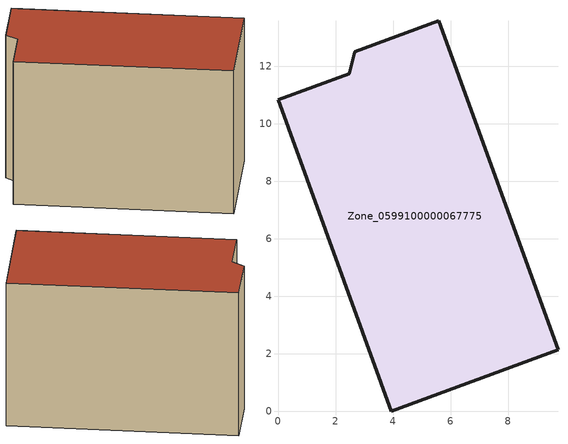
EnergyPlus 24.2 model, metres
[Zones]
Zone_0599100000067775
 floor ground (C_G): 2.66,12.5 5.58,13.58 9.73,2.13 3.94,0 0,10.83 2.47,11.74 z0
 wall outside (C_F): 3.94,0 9.73,2.13 5.58,13.58 2.66,12.5 2.47,11.74 0,10.83 3.94,0 z0:8.3
 roof outside (C_R): 5.58,13.58 2.66,12.5 2.47,11.74 0,10.83 3.94,0 9.73,2.13 z8.3
[BUILDING]
Pand.0599100000067775: North Axis=0; Terrain=City; Loads Convergence Tolerance Value=0.04; Temperature Convergence Tolerance Value=0.4; Solar Distribution=FullExterior; Maximum Number of Warmup Days=25; Minimum Number of Warmup Days=1
[Site:Location]
Rotterdam.The.Hague.AP_ZH_NLD Design_Conditions: Latitude=51.96; Longitude=4.45; Time Zone=1; Elevation=-4.5
[SITE:GROUNDTEMPERATURE:BUILDINGSURFACE]
18, 18, 18, 18, 18, 18, 18, 18, 18, 18, 18, 18
[MATERIAL] Thermal Absorptance=0.9; Solar Absorptance=0.7; Visible Absorptance=0.7
Name | Roughness | Thickness | Conductivity | Density | Specific Heat
G.TI.1946-1964 | MediumSmooth | 0.15 | 1 | 540 | 1210
F.TI.1946-1964 | Rough | 0.3 | 0.857143 | 1920 | 840
R.TI.1946-1964 | MediumRough | 0.2 | 0.277778 | 1500 | 1000
[CONSTRUCTION]
C_G: G.TI.1946-1964
C_F: F.TI.1946-1964
C_R: R.TI.1946-1964
[ZONE]
Zone_0599100000067775: Type=1; Multiplier=1; Ceiling Height=Autocalculate; Volume=Autocalculate; Floor Area=autocalculate; Part of Total Floor Area=Yes
[ZONEINFILTRATION:DESIGNFLOWRATE]
Infil_Zone_0599100000067775: Zone or ZoneList or Space or SpaceList=Zone_0599100000067775; Schedule=AlwaysOn; Design Flow Rate Calculation Method=Flow/Area; Flow Rate per Floor Area=0.003; Constant Term Coefficient=1; Temperature Term Coefficient=0; Velocity Term Coefficient=0; Velocity Squared Term Coefficient=0
[HVACTEMPLATE:ZONE:IDEALLOADSAIRSYSTEM]
Zone_0599100000067775: Maximum Heating Supply Air Temperature=50; Minimum Cooling Supply Air Temperature=13; Maximum Heating Supply Air Humidity Ratio=0.0156; Minimum Cooling Supply Air Humidity Ratio=0.0077; Heating Limit=NoLimit; Cooling Limit=NoLimit; Dehumidification Control Type=ConstantSensibleHeatRatio; Cooling Sensible Heat Ratio=0.7; Dehumidification Setpoint=60; Humidification Control Type=None; Humidification Setpoint=30; Outdoor Air Method=None; Outdoor Air Flow Rate per Person=0.00944; Outdoor Air Flow Rate per Zone Floor Area=0; Outdoor Air Flow Rate per Zone=0; Demand Controlled Ventilation Type=None; Outdoor Air Economizer Type=NoEconomizer; Heat Recovery Type=None; Sensible Heat Recovery Effectiveness=0.7; Latent Heat Recovery Effectiveness=0.65
[ZONECONTROL:THERMOSTAT]
ThermostatControl_Zone_0599100000067775: Zone or ZoneList=Zone_0599100000067775; Control Type Schedule=DualSetpointControlType; Control 1=Thermostat_Zone_0599100000067775; Temperature Difference Between Cutout And Setpoint=0
[THERMOSTATSETPOINT:DUALSETPOINT]
Thermostat_Zone_0599100000067775: Heating Setpoint Temperature Schedule=HeatingSetpoint_Zone_0599100000067775; Cooling Setpoint Temperature Schedule=CoolingSetpoint_Zone_0599100000067775
[SCHEDULE:COMPACT]
HeatingSetpoint_Zone_0599100000067775: Through: 12/31, For: AllDays, Until: 24:00, 21
CoolingSetpoint_Zone_0599100000067775: Through: 12/31, For: AllDays, Until: 24:00, 24
DualSetpointControlType: Through: 12/31, For: AllDays, Until: 24:00, 4
AlwaysOn: Through: 12/31, For: AllDays, Until: 24:00, 1
